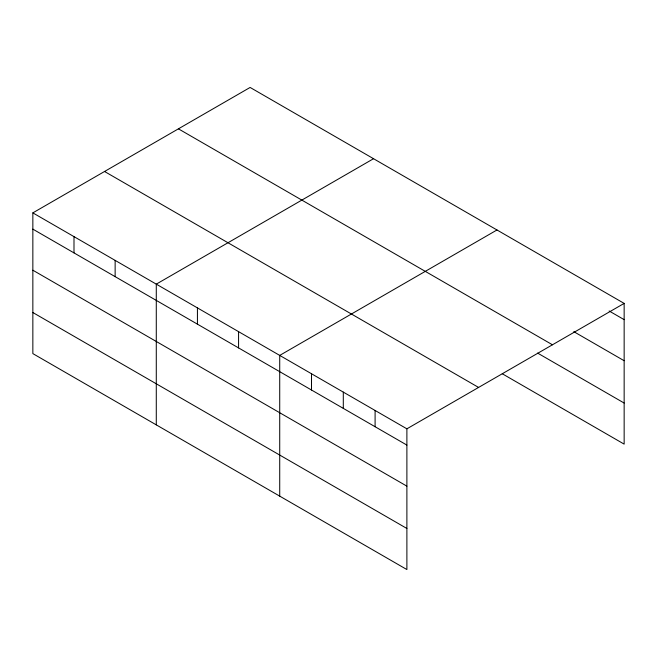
<?xml version="1.0" encoding="UTF-8"?>
<svg xmlns="http://www.w3.org/2000/svg" width="657" height="657" viewBox="0 0 657 657"><rect width="100%" height="100%" fill="white"/><g stroke="black" fill="none" stroke-linecap="round" stroke-linejoin="round"><path stroke-width="0.99" d="M406.888 486.155L406.888 428.824L32.85 212.876L32.85 353.606L406.888 569.553L406.888 486.155L32.85 270.208M502.277 373.759L624.15 444.124L624.15 303.394L250.112 87.447L32.85 212.876M373.546 158.707L156.284 284.144L156.284 424.874M496.979 229.975L279.718 355.404L279.718 496.134M406.888 428.824L624.15 303.394M609.138 310.983L624.15 319.647M573.807 331.662L624.15 360.726M178.417 128.838L552.455 344.785M537.598 353.08L624.15 403.045M104.545 171.485L478.583 387.433M32.85 229.137L406.888 445.085M32.85 312.527L406.888 528.483M375.098 410.469L375.098 426.73M343.299 392.114L343.299 408.375M311.508 373.759L311.508 390.02M238.573 331.654L238.573 347.906M197.429 307.895L197.429 324.156M115.139 260.386L115.139 276.646M73.995 236.635L73.995 252.888"/></g></svg>
